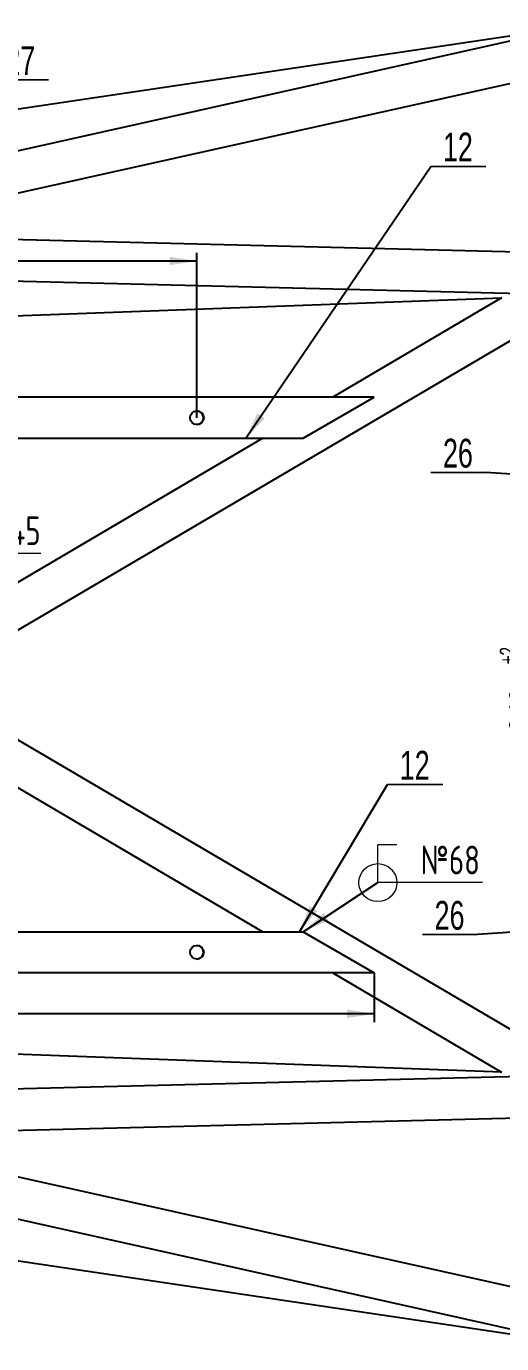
# Model space of a CAD drawing. Header units: millimetres. Extents: x -1160 to 841, y -1082 to 594.
# Drawn here: x 435.6 to 493.5, y 150 to 310.2 of the extents above; entities that cross this region are included whole.
import ezdxf

# ---------------------------------------------------------------- set-up
doc = ezdxf.new("R2010")
doc.units = ezdxf.units.MM
doc.layers.add('FORMAT', color=7, linetype='Continuous')
doc.styles.add('SLDTEXTSTYLE0', font='TXT', dxfattribs={"width": 0.7, "bigfont": 'bigfont'})
doc.styles.add('SLDTEXTSTYLE1', font='TXT', dxfattribs={"width": 0.7})
doc.dimstyles.new('SLDDIMSTYLE0', dxfattribs={"dimtxt": 3.5, "dimasz": 3.302, "dimexe": 0, "dimexo": 0.0625, "dimgap": 0.875, "dimtad": 1, "dimdec": 0, "dimlfac": 5, "dimrnd": 1e-09, "dimzin": 12, "dimdsep": 46, "dimtxsty": 'SLDTEXTSTYLE1', "dimsah": 1, "dimcen": 0.09, "dimadec": 0, "dimazin": 3, "dimtfac": 1, "dimtdec": 0, "dimtofl": 0, "dimtmove": 0, "dimatfit": 3, "dimfxl": 0, "dimfrac": 2, "dimtolj": 1, "dimtzin": 12, "dimarcsym": 0})
doc.dimstyles.new('SLDDIMSTYLE11', dxfattribs={"dimtxt": 3.5, "dimasz": 3.302, "dimexe": 0, "dimexo": 0.0625, "dimgap": 0.875, "dimtad": 1, "dimdec": 0, "dimlfac": 5, "dimrnd": 1e-09, "dimzin": 12, "dimdsep": 46, "dimtxsty": 'SLDTEXTSTYLE1', "dimsah": 1, "dimcen": 0.09, "dimadec": 0, "dimazin": 3, "dimtol": 1, "dimtp": 2, "dimtm": 2, "dimtfac": 1, "dimtdec": 0, "dimtofl": 0, "dimtmove": 0, "dimatfit": 3, "dimfxl": 0, "dimfrac": 2, "dimtolj": 1, "dimtzin": 12, "dimarcsym": 0})
doc.dimstyles.new('SLDDIMSTYLE3', dxfattribs={"dimtxt": 0.18, "dimasz": 3.302, "dimexe": 0, "dimexo": 0.0625, "dimgap": 0, "dimtad": 0, "dimtih": 1, "dimtoh": 1, "dimdec": 0, "dimrnd": 1e-09, "dimzin": 0, "dimdsep": 46, "dimtxsty": 'Standard', "dimsah": 1, "dimcen": 0.09, "dimadec": 0, "dimazin": 0, "dimtfac": 3.302, "dimtdec": 0, "dimtofl": 0, "dimtmove": 0, "dimatfit": 3, "dimfxl": 0, "dimfrac": 2, "dimtolj": 1, "dimtzin": 0, "dimarcsym": 0})
doc.dimstyles.new('SLDDIMSTYLE4', dxfattribs={"dimtxt": 0.18, "dimasz": 3.302, "dimexe": 0, "dimexo": 0.0625, "dimgap": 0, "dimtad": 0, "dimtih": 1, "dimtoh": 1, "dimdec": 0, "dimrnd": 1e-09, "dimzin": 0, "dimdsep": 46, "dimtxsty": 'Standard', "dimsah": 1, "dimcen": 0.09, "dimadec": 0, "dimazin": 0, "dimtfac": 3.302, "dimtdec": 0, "dimtofl": 0, "dimtmove": 0, "dimatfit": 3, "dimfxl": 0, "dimfrac": 2, "dimtolj": 1, "dimtzin": 0, "dimarcsym": 0})

# ---------------------------------------------------------------- blocks, each defined once
blk = doc.blocks.new('_D_27')
at = {"layer": 'FORMAT'}
for p, q in [((386.57, 262.58), (386.57, 282.65)), ((456.34, 262.58), (456.34, 282.65)), ((386.57, 281.65), (456.34, 281.65))]:
    blk.add_line(p, q, dxfattribs=at)
for points in [[(386.57, 281.65), (389.88, 281.14), (389.88, 282.16)], [(456.34, 281.65), (453.04, 282.16), (453.04, 281.14)]]:
    blk.add_solid(points, dxfattribs=at)
at = {"layer": 'FORMAT', "insert": (419.08, 286.16), "char_height": 3.5, "attachment_point": 1, "style": 'SLDTEXTSTYLE1'}
blk.add_mtext('350', dxfattribs=at)
blk = doc.blocks.new('_D_33')
at = {"layer": 'FORMAT'}
for p, q in [((359.01, 195.08), (359.01, 189.09)), ((477.93, 195.08), (477.93, 189.09)), ((477.93, 190.09), (359.01, 190.09))]:
    blk.add_line(p, q, dxfattribs=at)
for points in [[(359.01, 190.09), (362.31, 189.58), (362.31, 190.6)], [(477.93, 190.09), (474.63, 190.6), (474.63, 189.58)]]:
    blk.add_solid(points, dxfattribs=at)
at = {"layer": 'FORMAT', "insert": (405.49, 194.6), "char_height": 3.5, "attachment_point": 1, "style": 'SLDTEXTSTYLE1'}
blk.add_mtext('595', dxfattribs=at)
blk = doc.blocks.new('_D_42')
at = {"layer": 'FORMAT'}
for p, q in [((508.16, 254.08), (497.91, 254.08)), ((498.91, 254.08), (498.91, 206.08)), ((508.16, 206.08), (497.91, 206.08))]:
    blk.add_line(p, q, dxfattribs=at)
for points in [[(498.91, 254.08), (498.4, 250.78), (499.42, 250.78)], [(498.91, 206.08), (499.42, 209.39), (498.4, 209.39)]]:
    blk.add_solid(points, dxfattribs=at)
at = {"layer": 'FORMAT', "attachment_point": 1, "rotation": 90, "style": 'SLDTEXTSTYLE1'}
for s, insert, char_height in [('2', (493.22, 233.67), 2), ('2', (495.85, 233.67), 2), ('+', (493.22, 232.6), 2), ('-', (495.85, 232.53), 2), ('240', (494.4, 224.32), 3.5)]:
    blk.add_mtext(s, dxfattribs=dict(at, insert=insert, char_height=char_height))
blk = doc.blocks.new('SW_NOTE_15')
at = {"color": 0, "linetype": 'Continuous', "lineweight": 0}
for p, q in [((0, 0), (6.72, 0)), ((6.72, 0), (0, 0)), ((0, 0), (6.72, 0)), ((6.72, 0), (0, 0)), ((0, 0), (6.72, 0)), ((6.72, 0), (0, 0))]:
    blk.add_line(p, q, dxfattribs=at)
at = {"color": 0, "linetype": 'Continuous', "lineweight": 0, "insert": (3.3, 4.1), "char_height": 3.5, "attachment_point": 2, "style": 'SLDTEXTSTYLE1'}
blk.add_mtext('12', dxfattribs=at)
blk = doc.blocks.new('SW_NOTE_16')
at = {"color": 0, "linetype": 'Continuous', "lineweight": 0}
for p, q in [((0, 0), (6.72, 0)), ((6.72, 0), (0, 0)), ((0, 0), (6.72, 0)), ((6.72, 0), (0, 0)), ((0, 0), (6.72, 0)), ((6.72, 0), (0, 0))]:
    blk.add_line(p, q, dxfattribs=at)
at = {"color": 0, "linetype": 'Continuous', "lineweight": 0, "insert": (3.3, 4.1), "char_height": 3.5, "attachment_point": 2, "style": 'SLDTEXTSTYLE1'}
blk.add_mtext('12', dxfattribs=at)
blk = doc.blocks.new('SW_NOTE_23')
at = {"color": 0, "linetype": 'Continuous', "lineweight": 0}
for p, q in [((-6.72, 0), (0, 0)), ((0, 0), (-6.72, 0)), ((-6.72, 0), (0, 0)), ((0, 0), (-6.72, 0)), ((-6.72, 0), (0, 0)), ((0, 0), (-6.72, 0))]:
    blk.add_line(p, q, dxfattribs=at)
at = {"color": 0, "linetype": 'Continuous', "lineweight": 0, "insert": (-3.41, 4.1), "char_height": 3.5, "attachment_point": 2, "style": 'SLDTEXTSTYLE1'}
blk.add_mtext('26', dxfattribs=at)
blk = doc.blocks.new('SW_NOTE_24')
at = {"color": 0, "linetype": 'Continuous', "lineweight": 0}
for p, q in [((-6.72, 0), (0, 0)), ((0, 0), (-6.72, 0)), ((-6.72, 0), (0, 0)), ((0, 0), (-6.72, 0)), ((-6.72, 0), (0, 0)), ((0, 0), (-6.72, 0))]:
    blk.add_line(p, q, dxfattribs=at)
at = {"color": 0, "linetype": 'Continuous', "lineweight": 0, "insert": (-3.41, 4.1), "char_height": 3.5, "attachment_point": 2, "style": 'SLDTEXTSTYLE1'}
blk.add_mtext('26', dxfattribs=at)
blk = doc.blocks.new('SW_NOTE_25')
at = {"color": 0, "linetype": 'Continuous', "lineweight": 0}
for p, q in [((0, 0), (6.72, 0)), ((6.72, 0), (0, 0)), ((0, 0), (6.72, 0)), ((6.72, 0), (0, 0)), ((0, 0), (6.72, 0)), ((6.72, 0), (0, 0))]:
    blk.add_line(p, q, dxfattribs=at)
at = {"color": 0, "linetype": 'Continuous', "lineweight": 0, "insert": (3.3, 4.1), "char_height": 3.5, "attachment_point": 2, "style": 'SLDTEXTSTYLE1'}
blk.add_mtext('27', dxfattribs=at)
blk = doc.blocks.new('SW_WELDSYMBOL_43')
at = {"color": 0, "linetype": 'Continuous', "lineweight": 0}
for p, q in [((0, 0), (0, 4.61)), ((2.31, 4.61), (0, 4.61)), ((12.47, 0), (0, 0))]:
    blk.add_line(p, q, dxfattribs=at)
blk.add_circle((0, 0), 2.31, dxfattribs=at)
at = {"color": 0, "linetype": 'Continuous', "lineweight": 0, "insert": (5.2, 4.5), "char_height": 3.5, "attachment_point": 1, "style": 'SLDTEXTSTYLE0'}
blk.add_mtext('\\M+1878245', dxfattribs=at)
blk = doc.blocks.new('SW_WELDSYMBOL_45')
at = {"color": 0, "linetype": 'Continuous', "lineweight": 0}
for p, q in [((0, 0), (0, 4.61)), ((2.31, 4.61), (0, 4.61)), ((12.72, 0), (0, 0))]:
    blk.add_line(p, q, dxfattribs=at)
blk.add_circle((0, 0), 2.31, dxfattribs=at)
at = {"color": 0, "linetype": 'Continuous', "lineweight": 0, "insert": (5.2, 4.5), "char_height": 3.5, "attachment_point": 1, "style": 'SLDTEXTSTYLE0'}
blk.add_mtext('\\M+1878268', dxfattribs=at)

msp = doc.modelspace()

# ---------------------------------------------------------------- linework, layer by layer
at = {"color": 7, "linetype": 'Continuous', "lineweight": 25}
for p, q in [((502.411493, 310.181483), (347.262283, 287.121022)), ((499.552543, 309.514959), (347.680495, 275.664227)), ((345.762283, 270.113983), (500.762283, 304.661903)), ((500.762283, 282.582529), (411.646785, 284.798967)), ((391.459833, 280.299501), (495.860807, 277.70289)), ((423.957719, 274.58522), (493.451883, 277.155084)), ((493.446744, 277.154894), (472.89044, 265.083893)), ((423.161465, 230.083893), (500.762283, 275.652373)), ((477.931047, 265.083893), (359.005262, 265.083893)), ((469.299442, 260.083893), (477.931047, 265.083893)), ((367.636868, 260.083893), (469.299442, 260.083893)), ((464.375692, 260.083893), (418.224337, 232.983056)), ((500.762283, 184.515413), (423.161465, 230.083893)), ((418.224337, 227.18473), (464.375692, 200.083893)), ((367.636868, 200.083893), (469.299442, 200.083893)), ((469.299442, 200.083893), (477.931047, 195.083893)), ((477.931047, 195.083893), (359.005262, 195.083893)), ((472.89044, 195.083893), (493.446744, 183.012892)), ((500.762283, 155.505882), (352.003921, 188.662605)), ((493.451883, 183.012702), (423.957719, 185.582565)), ((351.886997, 183.565972), (499.552543, 150.652827)), ((495.860807, 182.464896), (391.459833, 179.868284)), ((411.646785, 175.368818), (500.762283, 177.585257)), ((347.262283, 173.046764), (502.411493, 149.986303))]:
    msp.add_line(p, q, dxfattribs=at)
for centre in [(456.340507, 262.584419), (456.340507, 197.583366)]:
    msp.add_circle(centre, 0.839161, dxfattribs=at)
for centre, start, end in [((456.300561, 262.585451), 359.89354714, 88.52603966), ((456.300561, 262.582335), 271.47396036, 0.10645286), ((456.300561, 197.585451), 359.89354714, 88.52603963), ((456.300561, 197.582335), 271.47396036, 0.10645286)]:
    msp.add_arc(centre, 0.838472, start, end, dxfattribs=at)

# ---------------------------------------------------------------- block references
at = {"color": 7, "linetype": 'Continuous', "lineweight": 0}
for name, p in [('SW_NOTE_25', (431.532847, 303.664073)), ('SW_NOTE_15', (484.817518, 293.153124)), ('SW_NOTE_23', (491.532847, 255.926847)), ('SW_WELDSYMBOL_43', (424.882466, 246.090684)), ('SW_NOTE_16', (479.562044, 217.970642)), ('SW_WELDSYMBOL_45', (478.378401, 206.050759)), ('SW_NOTE_24', (490.510949, 199.722467))]:
    msp.add_blockref(name, p, dxfattribs=at)

# ---------------------------------------------------------------- dimensions: what is measured, and where the dimension line sits
at = {"layer": 'FORMAT'}
for base, p1, p2, picture, middle in [((456.342447, 281.651141), (386.574014, 262.583893), (456.342447, 262.583893), '_D_27', (422.187298, 281.651141)), ((359.005262, 190.087799), (477.931047, 195.083893), (359.005262, 195.083893), '_D_33', (408.596876, 190.087799))]:
    dim = msp.add_linear_dim(base=base, p1=p1, p2=p2, dimstyle='SLDDIMSTYLE0', dxfattribs=at)
    dim.commit()
    dim.dimension.update_dxf_attribs({"geometry": picture, "text_midpoint": middle, "dimtype": 160})
dim = msp.add_linear_dim(base=(498.90803, 206.083893), p1=(508.162283, 254.083893), p2=(508.162283, 206.083893), angle=90, dimstyle='SLDDIMSTYLE11', dxfattribs=at)
dim.commit()
dim.dimension.update_dxf_attribs({"geometry": '_D_42', "text_midpoint": (498.90803, 229.633266), "dimtype": 160})

# ---------------------------------------------------------------- leaders
at = {"color": 7, "linetype": 'Continuous', "lineweight": 0}
for points, dimstyle in [([(462.289417, 260.083893), (484.817518, 293.153124)], 'SLDDIMSTYLE3'), ([(507.362283, 254.883893), (491.532847, 255.926847)], 'SLDDIMSTYLE3'), ([(468.847036, 200.083893), (479.562044, 217.970642)], 'SLDDIMSTYLE3'), ([(469.299442, 200.083893), (478.378401, 206.050759)], 'SLDDIMSTYLE4'), ([(507.362283, 200.883893), (490.510949, 199.722467)], 'SLDDIMSTYLE3')]:
    msp.add_leader(points, dimstyle=dimstyle, dxfattribs=at)

doc.saveas('drawing.dxf')
